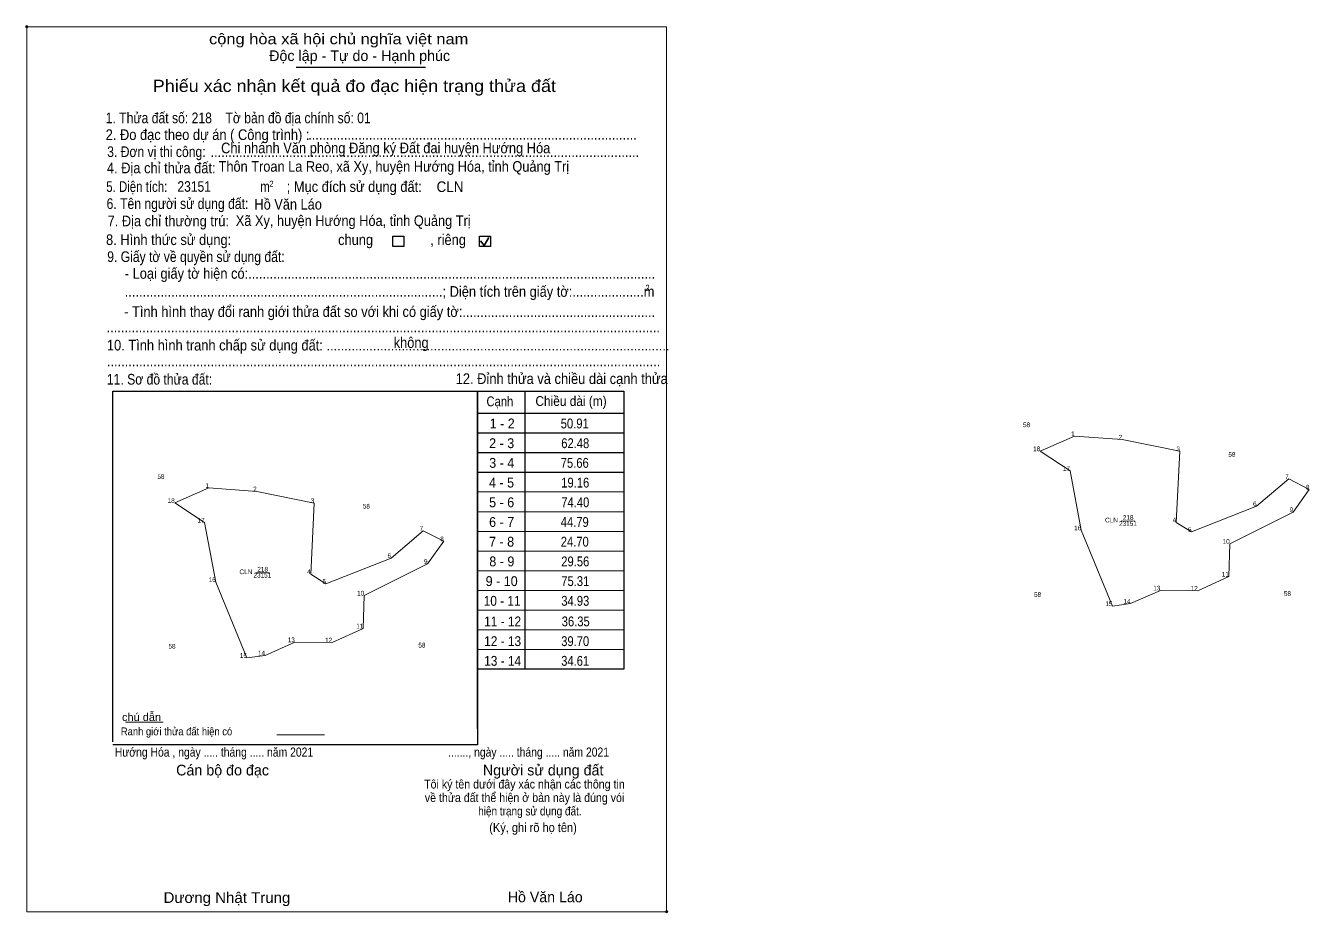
# Model space of a CAD drawing. Header units: metres. Extents: x 552190 to 555381, y 1816982 to 1819497.
# Drawn here: x 554017 to 555381, y 1816982 to 1817926 of the extents above; entities that cross this region are included whole.
import ezdxf
from ezdxf.enums import TextEntityAlignment as Align

# ---------------------------------------------------------------- set-up
doc = ezdxf.new("R2010")
doc.units = ezdxf.units.M
doc.header["$LTSCALE"] = 4.4
doc.header["$PDMODE"] = 32
doc.header["$PDSIZE"] = 2.2
doc.linetypes.add('SHORT_DASHED', pattern=[2.7, 1.5, -1.2])
for name, color, linetype, lineweight in [('1', 7, 'SHORT_DASHED', 13), ('10', 7, 'Continuous', 13), ('17', 7, 'Continuous', 13), ('2', 7, 'Continuous', 13), ('30', 7, 'Continuous', 13), ('6', 7, 'Continuous', 13), ('63', 7, 'Continuous', 13)]:
    doc.layers.add(name, color=color, linetype=linetype, lineweight=lineweight)

msp = doc.modelspace()

# ---------------------------------------------------------------- linework, layer by layer
at = {"layer": '1', "linetype": 'Continuous'}
for points in [[(555131.66, 1817489.34), (555182.44, 1817485.68), (555243.66, 1817473.21), (555239.81, 1817397.65), (555256.04, 1817387.46), (555325.24, 1817414.79), (555359.32, 1817443.86), (555381.28, 1817432.55), (555364.02, 1817408.55), (555296.66, 1817374.88), (555295.74, 1817339.96), (555262.63, 1817324.95), (555222.93, 1817325.29), (555191.3, 1817311.25), (555172.06, 1817308.63), (555138.87, 1817389.2), (555126.96, 1817452.39), (555095.28, 1817473.34)], [(554211.55, 1817434.3), (554262.33, 1817430.64), (554323.55, 1817418.17), (554319.7, 1817342.61), (554335.93, 1817332.42), (554405.13, 1817359.75), (554439.21, 1817388.82), (554461.17, 1817377.51), (554443.91, 1817353.51), (554376.55, 1817319.84), (554375.63, 1817284.92), (554342.52, 1817269.91), (554302.82, 1817270.25), (554271.19, 1817256.21), (554251.95, 1817253.59), (554218.76, 1817334.16), (554206.85, 1817397.35), (554175.17, 1817418.3)]]:
    msp.add_lwpolyline(points, close=True, dxfattribs=at)
at = {"layer": '10'}
for points in [[(555126.96, 1817452.39), (555138.87, 1817389.2), (555172.06, 1817308.63), (555191.3, 1817311.25), (555222.93, 1817325.29), (555262.63, 1817324.95), (555295.74, 1817339.96), (555296.66, 1817374.88), (555364.02, 1817408.55), (555381.28, 1817432.55), (555359.32, 1817443.86), (555325.24, 1817414.79), (555256.04, 1817387.46), (555239.81, 1817397.65), (555243.66, 1817473.21), (555182.44, 1817485.68), (555131.66, 1817489.34), (555095.28, 1817473.34)], [(554206.85, 1817397.35), (554218.76, 1817334.16), (554251.95, 1817253.59), (554271.19, 1817256.21), (554302.82, 1817270.25), (554342.52, 1817269.91), (554375.63, 1817284.92), (554376.55, 1817319.84), (554443.91, 1817353.51), (554461.17, 1817377.51), (554439.21, 1817388.82), (554405.13, 1817359.75), (554335.93, 1817332.42), (554319.7, 1817342.61), (554323.55, 1817418.17), (554262.33, 1817430.64), (554211.55, 1817434.3), (554175.17, 1817418.3)]]:
    msp.add_lwpolyline(points, close=True, dxfattribs=at)
at = {"layer": '17'}
msp.add_line((554122.87, 1817185.37), (554162.97, 1817185.37), dxfattribs=at)
at = {"layer": '2', "lineweight": 25}
for p, q in [((554304.35, 1817881.51), (554441.92, 1817881.51)), ((554109.29, 1817537.13), (554497.17, 1817537.13)), ((554109.29, 1817164.33), (554109.29, 1817537.13)), ((554497.17, 1817161.27), (554109.29, 1817161.27))]:
    msp.add_line(p, q, dxfattribs=at)
at = {"layer": '2', "lineweight": 35}
for p, q in [((554500.33, 1817697.11), (554504.2, 1817692.08)), ((554504.2, 1817692.08), (554508.91, 1817700.51))]:
    msp.add_line(p, q, dxfattribs=at)
at = {"layer": '2'}
msp.add_lwpolyline([(554017.82, 1817924.66), (554698.11, 1817924.66), (554698.11, 1816983.74), (554017.82, 1816983.74)], close=True, dxfattribs=at)
at = {"layer": '2', "lineweight": 25}
for points in [[(554407.07, 1817701.96), (554418.75, 1817701.96), (554418.75, 1817691.07), (554407.07, 1817691.07)], [(554498.99, 1817701.96), (554510.67, 1817701.96), (554510.67, 1817691.07), (554498.99, 1817691.07)]]:
    msp.add_lwpolyline(points, close=True, dxfattribs=at)
at = {"layer": '2'}
for p in [(554017.82, 1817924.66), (554698.1, 1816983.74)]:
    msp.add_point(p, dxfattribs=at)
at = {"layer": '30', "lineweight": 25}
for p, q in [((554497.16, 1817178.55), (554497.16, 1817537.15)), ((554497.16, 1817537.15), (554652.55, 1817537.15)), ((554547.45, 1817537.15), (554547.45, 1817241.41)), ((554497.16, 1817513.77), (554652.55, 1817513.77)), ((554497.16, 1817492.82), (554652.55, 1817492.82)), ((554497.16, 1817471.87), (554652.55, 1817471.87)), ((554497.16, 1817450.93), (554652.55, 1817450.93))]:
    msp.add_line(p, q, dxfattribs=at)
at = {"layer": '30'}
for p, q in [((554497.16, 1817429.97), (554652.55, 1817429.97)), ((554497.16, 1817409.02), (554652.55, 1817409.02)), ((554497.16, 1817388.07), (554652.55, 1817388.07)), ((554497.16, 1817367.12), (554652.55, 1817367.12)), ((554497.16, 1817346.17), (554652.55, 1817346.17)), ((554497.16, 1817325.22), (554652.55, 1817325.22)), ((554497.16, 1817304.27), (554652.55, 1817304.27)), ((554497.16, 1817283.31), (554652.55, 1817283.31)), ((554497.16, 1817262.36), (554652.55, 1817262.36)), ((554497.16, 1817241.4), (554652.55, 1817241.4))]:
    msp.add_line(p, q, dxfattribs=at)
at = {"layer": '30', "lineweight": 25}
msp.add_lwpolyline([(554652.55, 1817537.15), (554652.55, 1817241.41), (554497.16, 1817241.41)], dxfattribs=at)
at = {"layer": '6'}
msp.add_line((554283.69, 1817171.86), (554334.38, 1817171.86), dxfattribs=at)
at = {"layer": '63', "lineweight": 25}
msp.add_line((554497.17, 1817537.14), (554497.17, 1817161.28), dxfattribs=at)
at = {"layer": '63'}
for p, q in [((555181.12, 1817399.13), (555195.85, 1817399.03)), ((554261.01, 1817344.09), (554275.74, 1817343.99))]:
    msp.add_line(p, q, dxfattribs=at)

# ---------------------------------------------------------------- texts
at = {"layer": '1'}
for s, width, p in [('218', 0.85, (555188.755, 1817400.37)), ('CLN', 0.95, (555170.975, 1817397.63)), ('23151', 0.85, (555188.45, 1817393.98)), ('218', 0.85, (554268.645, 1817345.33)), ('CLN', 0.95, (554250.865, 1817342.59)), ('23151', 0.85, (554268.34, 1817338.94))]:
    msp.add_text(s, height=5, dxfattribs=dict(at, width=width)).set_placement(p, align=Align.CENTER)
at = {"layer": '10'}
for s, height, width, p in [('1 - 2', 10.48, 0.95, (554523.275, 1817497.55)), ('50.91', 10.47, 0.85, (554600.38, 1817497.55)), ('2 - 3', 10.48, 0.95, (554522.72, 1817476.6)), ('62.48', 10.47, 0.85, (554600.945, 1817476.6)), ('3 - 4', 10.48, 0.95, (554522.795, 1817455.66)), ('75.66', 10.47, 0.85, (554600.405, 1817455.66)), ('4 - 5', 10.48, 0.95, (554522.6, 1817434.71)), ('19.16', 10.47, 0.85, (554600.945, 1817434.71)), ('5 - 6', 10.48, 0.95, (554522.72, 1817413.75)), ('74.40', 10.47, 0.85, (554600.975, 1817413.75)), ('6 - 7', 10.48, 0.95, (554522.69, 1817392.79)), ('44.79', 10.47, 0.85, (554600.39, 1817392.79)), ('7 - 8', 10.48, 0.95, (554522.645, 1817371.85)), ('24.70', 10.47, 0.85, (554600.405, 1817371.85)), ('8 - 9', 10.48, 0.95, (554522.9, 1817350.9)), ('29.56', 10.47, 0.85, (554600.965, 1817350.9)), ('9 - 10', 10.48, 0.95, (554522.715, 1817329.95)), ('75.31', 10.47, 0.85, (554600.97, 1817329.95)), ('10 - 11', 10.48, 0.9, (554523.27, 1817308.99)), ('34.93', 10.47, 0.85, (554600.97, 1817308.99)), ('11 - 12', 10.48, 0.9, (554523.735, 1817287.09)), ('36.35', 10.47, 0.85, (554601.435, 1817287.09)), ('12 - 13', 10.48, 0.9, (554523.75, 1817266.13)), ('39.70', 10.47, 0.85, (554600.875, 1817266.13)), ('13 - 14', 10.48, 0.9, (554523.745, 1817245.18)), ('34.61', 10.47, 0.85, (554600.87, 1817245.18))]:
    msp.add_text(s, height=height, dxfattribs=dict(at, width=width)).set_placement(p, align=Align.CENTER)
at = {"layer": '2'}
for s, height, width, p in [('cộng hòa xã hội chủ nghĩa việt nam', 11.35, 1.15, (554211.67, 1817906.02)), ('1. Thửa đất số: 218    Tờ bản đồ địa chính số: 01', 11.38, 0.85, (554101.77, 1817822)), ('2. Đo đạc theo dự án ( Công trình) : ', 11.36, 0.9, (554101.77, 1817804.19)), ('Chi nhánh Văn phòng Đăng ký Đất đai huyện Hướng Hóa', 11.35, 0.9, (554224.48, 1817790.05)), ('............................................................................................', 11.36, 0.9, (554316.95, 1817804.57)), ('3. Đơn vị thi công:', 11.36, 0.85, (554103.38, 1817786.07)), ('........................................................................................................................', 11.36, 0.9, (554213.13, 1817786.07)), ('4. Địa chỉ thửa đất:', 11.36, 0.9, (554103.07, 1817768.79)), ('Thôn Troan La Reo, xã Xy, huyện Hướng Hóa, tỉnh Quảng Trị', 11.28, 0.9, (554221.79, 1817770.47)), ('5. Diện tích:', 11.36, 0.8, (554102.37, 1817748.97)), ('23151', 11.28, 0.85, (554178.02, 1817749.13)), ('m', 11.35, 0.8, (554266.12, 1817748.97)), ('2', 6.487, 0.8, (554275.79, 1817754.41)), ('; Mục đích sử dụng đất:', 11.35, 0.9, (554294.23, 1817748.97)), ('CLN', 11.28, 0.95, (554453.51, 1817748.89)), ('6. Tên người sử dụng đất:', 11.36, 0.85, (554102.75, 1817730.85)), ('Hồ Văn Láo', 11.28, 0.9, (554259.91, 1817730.22)), ('7. Địa chỉ thường trú:', 11.36, 0.9, (554103.76, 1817712.41)), ('Xã Xy, huyện Hướng Hóa, tỉnh Quảng Trị', 11.28, 0.9, (554240.08, 1817712.8)), ('8. Hình thức sử dụng:', 11.36, 0.9, (554102.15, 1817692.52)), ('chung                , riêng', 11.35, 0.9, (554348.83, 1817692.52)), ('9. Giấy tờ về quyền sử dụng đất:', 11.36, 0.85, (554103.38, 1817674.47)), ('     - Loại giấy tờ hiện có:..................................................................................................................', 11.35, 0.9, (554103.07, 1817656.66)), ('     .........................................................................................; Diện tích trên giấy tờ:....................m', 11.35, 0.9, (554103.07, 1817637.46)), ('2', 6.487, 0.8, (554675.54, 1817643.82)), ('     - Tình hình thay đổi ranh giới thửa đất so với khi có giấy tờ:......................................................', 11.35, 0.9, (554102.47, 1817616.03)), ('...........................................................................................................................................................', 11.35, 0.9, (554102.75, 1817599.59)), ('không', 11.35, 0.9, (554407.89, 1817583.15)), ('10. Tình hình tranh chấp sử dụng đất: ................................................................................................', 11.36, 0.9, (554103.07, 1817580.39)), ('11. Sơ đồ thửa đất:', 11.36, 0.85, (554103.07, 1817544.15)), ('...........................................................................................................................................................', 11.35, 0.9, (554103.07, 1817563.57)), ('12. Đỉnh thửa và chiều dài cạnh thửa', 11.38, 0.9, (554473.82, 1817544.75)), ('Hướng Hóa , ngày ..... tháng ..... năm 2021', 9.704, 0.85, (554111.51, 1817148.56)), ('......., ngày ..... tháng ..... năm 2021', 9.704, 0.85, (554465.8, 1817148.56)), ('(Ký, ghi rõ họ tên)', 9.733, 0.9, (554509.51, 1817068.37)), ('Dương Nhật Trung', 11.37, 1.05, (554163.28, 1816993.04))]:
    msp.add_text(s, height=height, dxfattribs=dict(at, width=width)).set_placement(p)
for s, height, p in [('Độc lập - Tự do - Hạnh phúc', 11.35, (554275.55, 1817888.14)), ('Cán bộ đo đạc', 11.35, (554176.65, 1817128.59)), ('Người sử dụng đất', 11.35, (554502.74, 1817128.59)), ('Hồ Văn Láo', 11.28, (554529.19, 1816993.71))]:
    msp.add_text(s, height=height, dxfattribs=at).set_placement(p)
for s, height, width, p in [('Phiếu xác nhận kết quả đo đạc hiện trạng thửa đất', 12.97, 1.1, (554366.13, 1817855.26)), ('Tôi ký tên dưới đây xác nhận các thông tin', 9.38, 0.9, (554546.915, 1817114.67)), ('về thửa đất thể hiện ở bản này là đúng vói', 9.38, 0.9, (554547.04, 1817100.32)), ('hiện trạng sử dụng đất.', 9.36, 0.85, (554552.74, 1817086.04))]:
    msp.add_text(s, height=height, dxfattribs=dict(at, width=width)).set_placement(p, align=Align.CENTER)
msp.add_text('.', height=3.244, dxfattribs=at).set_placement((554698.027, 1816981.97), align=Align.CENTER)
at = {"layer": '30'}
for s, width, p in [('Cạnh', 0.85, (554506.58, 1817521.06)), ('Chiều dài (m)', 0.9, (554558.61, 1817521.42))]:
    msp.add_text(s, height=10.48, dxfattribs=dict(at, width=width)).set_placement(p)
at = {"layer": '6'}
for s, width, p in [('chú dẫn', 1.05, (554119.12, 1817186.45)), ('Ranh giới thửa đất hiện có ', 0.9, (554117.87, 1817171.26))]:
    msp.add_text(s, height=8.314, dxfattribs=dict(at, width=width)).set_placement(p)
at = {"layer": '63', "width": 0.8}
for p in [(555080.66, 1817498.89), (555298.99, 1817467.36), (554160.55, 1817443.85), (554378.88, 1817412.32), (555092.41, 1817318.45), (555357.98, 1817319.63), (554172.3, 1817263.41), (554437.87, 1817264.59)]:
    msp.add_text('58', height=5, dxfattribs=at).set_placement(p, align=Align.CENTER)
at = {"layer": '63'}
for s, width, p in [(' 1', 0.75, (555131.66, 1817489.34)), (' 2', 0.85, (555182.44, 1817485.68)), (' 18', 0.85, (555095.28, 1817473.34)), (' 3', 0.8, (555243.66, 1817473.21)), (' 17', 0.85, (555126.96, 1817452.39)), (' 7', 0.8, (555359.32, 1817443.86)), (' 1', 0.75, (554211.55, 1817434.3)), (' 2', 0.85, (554262.33, 1817430.64)), (' 8', 0.8, (555381.28, 1817432.55)), (' 18', 0.85, (554175.17, 1817418.3)), (' 3', 0.8, (554323.55, 1817418.17)), (' 6', 0.85, (555325.24, 1817414.79)), (' 9', 0.85, (555364.02, 1817408.55)), (' 17', 0.85, (554206.85, 1817397.35)), (' 7', 0.8, (554439.21, 1817388.82)), (' 16', 0.85, (555138.87, 1817389.2)), (' 4', 0.85, (555239.81, 1817397.65)), (' 5', 0.8, (555256.04, 1817387.46)), (' 8', 0.8, (554461.17, 1817377.51)), (' 10', 0.85, (555296.66, 1817374.88)), (' 6', 0.85, (554405.13, 1817359.75)), (' 9', 0.85, (554443.91, 1817353.51)), (' 16', 0.85, (554218.76, 1817334.16)), (' 4', 0.85, (554319.7, 1817342.61)), (' 5', 0.8, (554335.93, 1817332.42)), (' 11', 0.8, (555295.74, 1817339.96)), (' 10', 0.85, (554376.55, 1817319.84)), (' 13', 0.85, (555222.93, 1817325.29)), (' 12', 0.85, (555262.63, 1817324.95)), (' 15', 0.85, (555172.06, 1817308.63)), (' 14', 0.85, (555191.3, 1817311.25)), (' 11', 0.8, (554375.63, 1817284.92)), (' 13', 0.85, (554302.82, 1817270.25)), (' 12', 0.85, (554342.52, 1817269.91)), (' 15', 0.85, (554251.95, 1817253.59)), (' 14', 0.85, (554271.19, 1817256.21))]:
    msp.add_text(s, height=5, dxfattribs=dict(at, width=width)).set_placement(p, align=Align.RIGHT)

doc.saveas('drawing.dxf')
